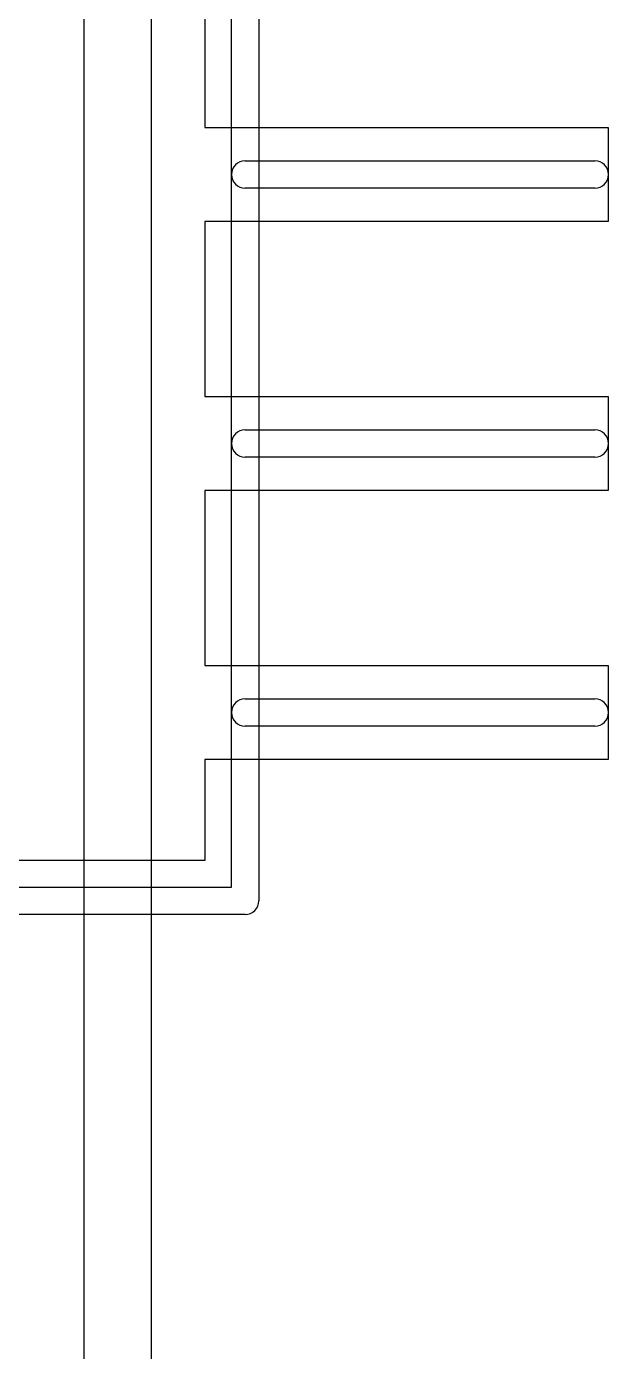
# Model space of a CAD drawing. Extents: x -3.9 to 29.3, y -3.9 to 20.
# Drawn here: x 24.97 to 29.3, y 1.25 to 11.1 of the extents above; entities that cross this region are included whole.
import ezdxf

# ---------------------------------------------------------------- set-up
doc = ezdxf.new("R2010")
doc.units = 0
for name, color, linetype in [('Outline', 7, 'CONTINUOUS'), ('PartsArea-A', 111, 'CONTINUOUS'), ('PartsSilk-A', 221, 'CONTINUOUS'), ('Silk-A', 140, 'CONTINUOUS')]:
    doc.layers.add(name, color=color, linetype=linetype)

msp = doc.modelspace()

# ---------------------------------------------------------------- linework, layer by layer
at = {"layer": 'Outline'}
msp.add_line((25.4, 12.7), (25.4, 1), dxfattribs=at)
at = {"layer": 'PartsArea-A'}
for p, q in [((26.3, 11.65), (26.3, 10.35)), ((26.3, 10.35), (29.3, 10.35)), ((29.3, 10.35), (29.3, 9.65)), ((29.3, 9.65), (26.3, 9.65)), ((26.3, 9.65), (26.3, 8.35)), ((26.3, 8.35), (29.3, 8.35)), ((29.3, 8.35), (29.3, 7.65)), ((29.3, 7.65), (26.3, 7.65)), ((26.3, 7.65), (26.3, 6.35)), ((26.3, 6.35), (29.3, 6.35)), ((29.3, 6.35), (29.3, 5.65)), ((29.3, 5.65), (26.3, 5.65)), ((26.3, 5.65), (26.3, 4.9)), ((26.3, 4.9), (24.1, 4.9))]:
    msp.add_line(p, q, dxfattribs=at)
at = {"layer": 'PartsSilk-A'}
for p, q in [((26.7016, 13.4), (26.7016, 4.6)), ((26.4984, 4.7016), (26.4984, 13.2984)), ((26.6, 10.1016), (29.2, 10.1016)), ((29.2, 9.8984), (26.6, 9.8984)), ((26.6, 8.1016), (29.2, 8.1016)), ((29.2, 7.8984), (26.6, 7.8984)), ((26.6, 6.1016), (29.2, 6.1016)), ((29.2, 5.8984), (26.6, 5.8984)), ((23.9016, 4.7016), (26.4984, 4.7016)), ((26.6, 4.4984), (23.8, 4.4984))]:
    msp.add_line(p, q, dxfattribs=at)
for centre, start, end in [((26.6, 10), 90, -90), ((29.2, 10), -90, 90), ((26.6, 8), 90, -90), ((29.2, 8), -90, 90), ((26.6, 6), 90, -90), ((29.2, 6), -90, 90), ((26.6, 4.6), -90, 0)]:
    msp.add_arc(centre, 0.1016, start, end, dxfattribs=at)
at = {"layer": 'Silk-A'}
msp.add_line((25.9, 14.05), (25.9, -0.35), dxfattribs=at)

doc.saveas('drawing.dxf')
